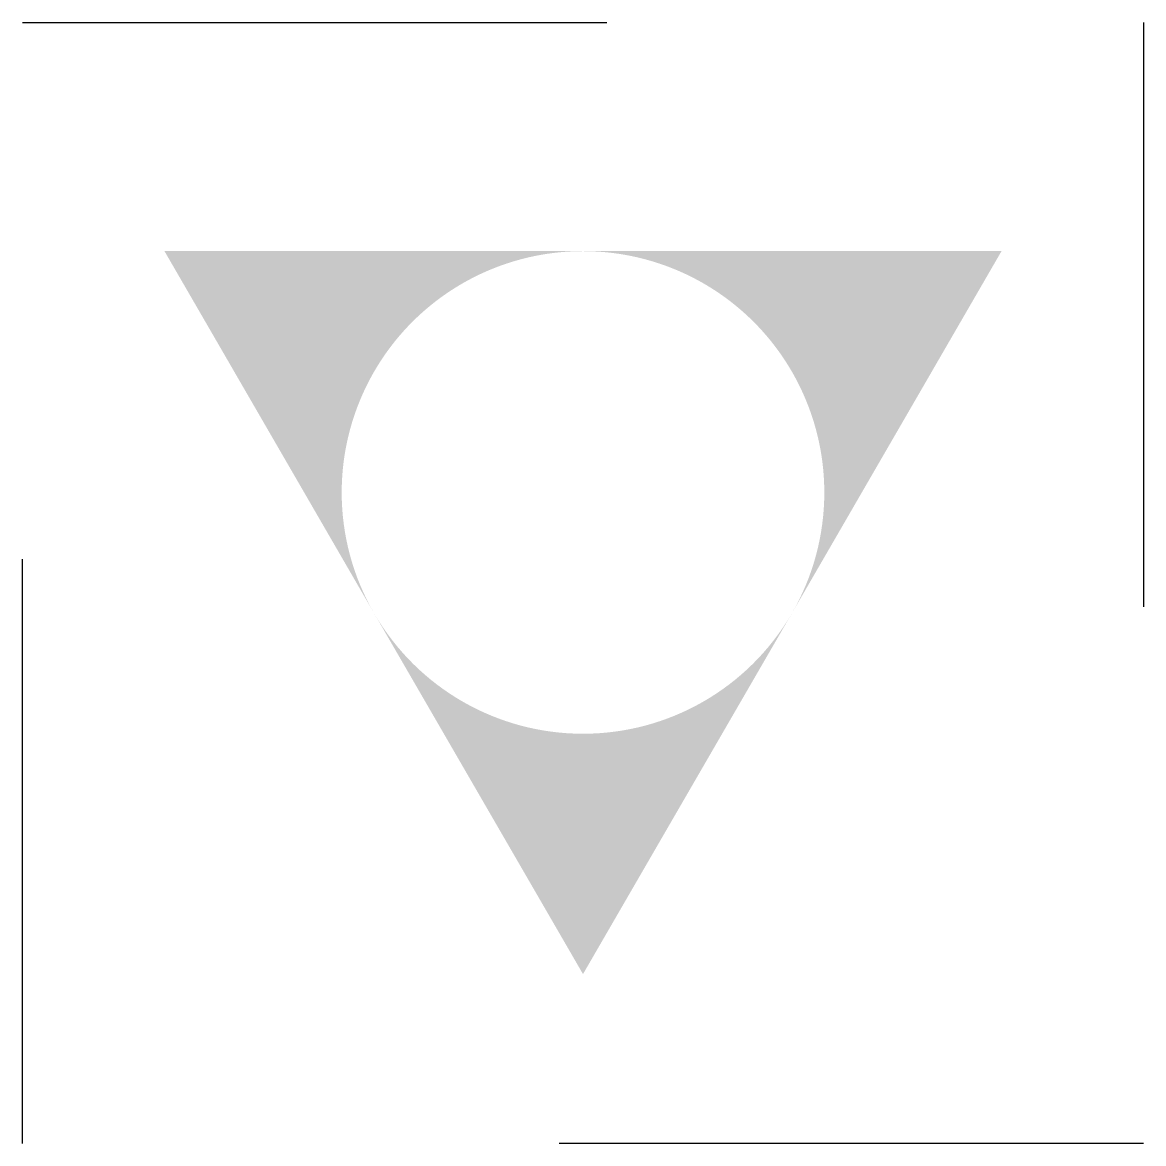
# Model space of a CAD drawing. Extents: x -0.096 to 0.096, y 0 to 0.192.
import ezdxf

# ---------------------------------------------------------------- set-up
doc = ezdxf.new("R2010")
doc.units = 0
doc.header["$MEASUREMENT"] = 0
doc.linetypes.add('HIDDEN4', pattern=[0.09375, 0.0625, -0.03125])
doc.layers.get('0').update_dxf_attribs({"linetype": 'CONTINUOUS'})

msp = doc.modelspace()

# ---------------------------------------------------------------- hatches: boundary and pattern name
h = msp.add_hatch(color=256)
h.paths.add_polyline_path([(0.07161, 0.1527), (0, 0.1527, -0.414214), (0.04129, 0.11141, -0.131044), (0.03581, 0.09085)])
h.paths.add_polyline_path([(0, 0.1527), (-0.07161, 0.1527), (-0.03581, 0.09085, -0.131044), (-0.04129, 0.11141, -0.414214)])
h.paths.add_polyline_path([(0.03566, 0.0906, -0.574163), (-0.03566, 0.0906), (0, 0.029)])

# ---------------------------------------------------------------- linework, layer by layer
at = {"linetype": 'HIDDEN4'}
for p, q in [((-0.09592, 0.19184), (0.09592, 0.19184)), ((-0.09592, 0), (-0.09592, 0.19184)), ((0.09592, 0.19184), (0.09592, 0)), ((0.09592, 0), (-0.09592, 0))]:
    msp.add_line(p, q, dxfattribs=at)

doc.saveas('drawing.dxf')
